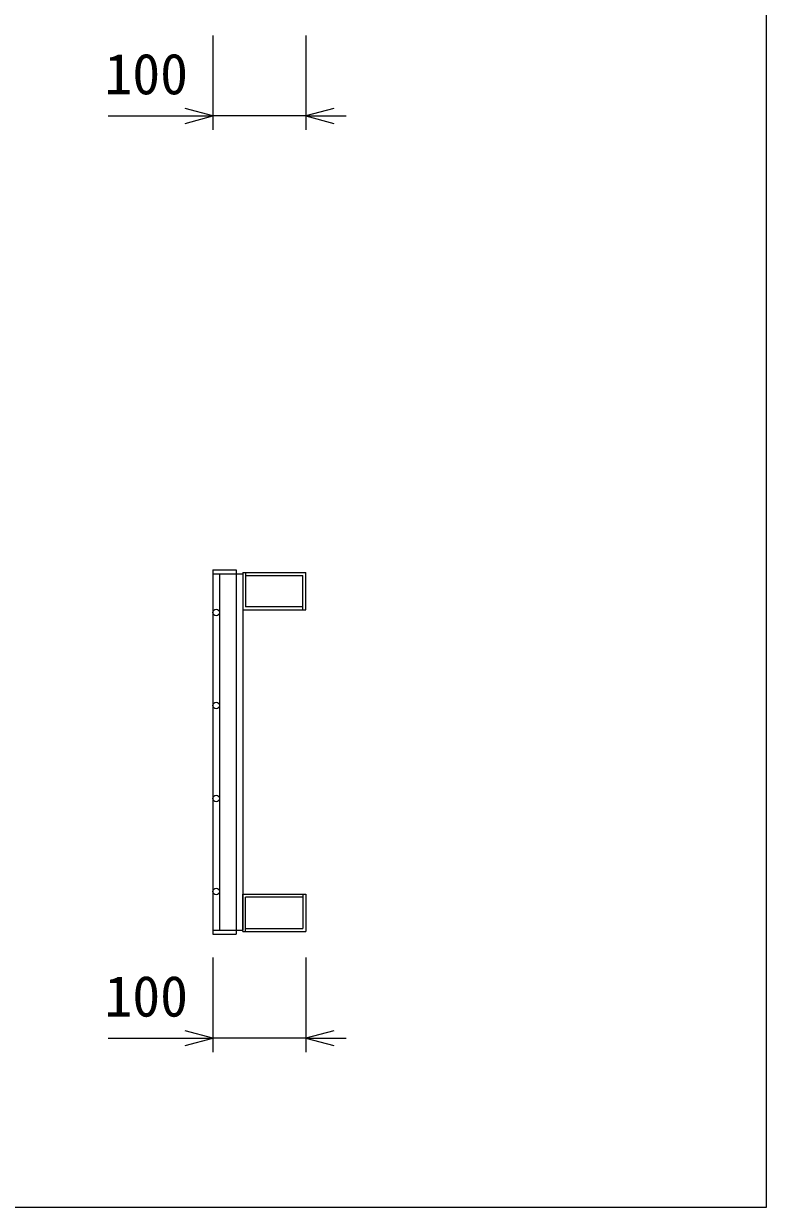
# Model space of a CAD drawing. Units: millimetres, scale not verified. Extents: x -16800 to 16800, y -5940 to 5940.
# Drawn here: x -4879 to -4080, y 1458 to 2731 of the extents above; entities that cross this region are included whole.
import ezdxf
from ezdxf.enums import TextEntityAlignment as Align

# ---------------------------------------------------------------- set-up
doc = ezdxf.new("R2010")
doc.units = ezdxf.units.MM
doc.header["$LTSCALE"] = 20
for name, color, linetype, lineweight in [('0-0_DIM', 7, 'Continuous', 25), ('0-2_HATCH', 6, 'Continuous', 25), ('0-6_TXT', 7, 'Continuous', 25)]:
    doc.layers.add(name, color=color, linetype=linetype, lineweight=lineweight)
doc.styles.add('ＭＳ ゴシック', font='')
doc.styles.get('ＭＳ ゴシック').set_extended_font_data('MS Gothic')

msp = doc.modelspace()

# ---------------------------------------------------------------- linework, layer by layer
at = {"layer": '0-0_DIM'}
for p, q in [((-4675.13, 2718.75), (-4675.13, 2617.16)), ((-4575.13, 2718.75), (-4575.13, 2617.16)), ((-4787.74, 2632.16), (-4675.13, 2632.16)), ((-4575.13, 2632.16), (-4675.13, 2632.16)), ((-4575.13, 2632.16), (-4531.66, 2632.16)), ((-4675.13, 1726.75), (-4675.13, 1625.16)), ((-4575.13, 1726.75), (-4575.13, 1625.16)), ((-4675.13, 1640.16), (-4705.13, 1648.2)), ((-4787.74, 1640.16), (-4675.13, 1640.16)), ((-4705.13, 1632.12), (-4675.13, 1640.16)), ((-4575.13, 1640.16), (-4545.13, 1632.12)), ((-4575.13, 1640.16), (-4531.66, 1640.16))]:
    msp.add_line(p, q, dxfattribs=at)
for points in [[(-4705.13, 2624.12), (-4675.13, 2632.16), (-4705.13, 2640.2)], [(-4545.13, 2640.2), (-4575.13, 2632.16), (-4545.13, 2624.12)], [(-4545.13, 1648.2), (-4575.13, 1640.16), (-4675.13, 1640.16)]]:
    msp.add_lwpolyline(points, dxfattribs=at)
at = {"layer": '0-2_HATCH'}
for p, q in [((-4675.13, 2143.97), (-4675.13, 1751.97)), ((-4675.13, 2143.97), (-4650.13, 2143.97)), ((-4675.13, 2139.47), (-4643.13, 2139.47)), ((-4668.13, 2139.47), (-4668.13, 1756.47)), ((-4650.13, 2143.97), (-4650.13, 1751.97)), ((-4643.13, 2140.97), (-4575.13, 2140.97)), ((-4643.13, 2139.47), (-4643.13, 1756.47)), ((-4639.93, 2140.97), (-4639.93, 2104.17)), ((-4575.13, 2100.97), (-4575.13, 2140.97)), ((-4639.93, 2137.77), (-4578.33, 2137.77)), ((-4578.33, 2100.97), (-4578.33, 2137.77)), ((-4578.33, 2104.17), (-4639.93, 2104.17)), ((-4578.33, 1791.77), (-4639.93, 1791.77)), ((-4639.93, 1754.97), (-4639.93, 1791.77)), ((-4578.33, 1794.97), (-4578.33, 1758.17)), ((-4575.13, 1794.97), (-4575.13, 1754.97)), ((-4639.93, 1758.17), (-4578.33, 1758.17)), ((-4675.13, 1756.47), (-4643.13, 1756.47)), ((-4675.13, 1751.97), (-4650.13, 1751.97)), ((-4643.13, 1754.97), (-4575.13, 1754.97))]:
    msp.add_line(p, q, dxfattribs=at)
for points in [[(-4643.13, 2140.97), (-4643.13, 2100.97), (-4575.13, 2100.97)], [(-4643.13, 1754.97), (-4643.13, 1794.97), (-4575.13, 1794.97)]]:
    msp.add_lwpolyline(points, dxfattribs=at)
for centre in [(-4671.63, 2097.97), (-4671.63, 1997.97), (-4671.63, 1897.97), (-4671.63, 1797.97)]:
    msp.add_circle(centre, 3.5, dxfattribs=at)
at = {"layer": '0-6_TXT'}
msp.add_lwpolyline([(-6579.71, 1458.19), (-4079.71, 1458.19), (-4079.71, 3908.19), (-6579.71, 3908.19)], close=True, dxfattribs=at)

# ---------------------------------------------------------------- texts
at = {"layer": '0-0_DIM', "style": 'ＭＳ ゴシック'}
for p in [(-4791.76, 2642.16), (-4791.76, 1650.16)]:
    msp.add_text('100', height=43.99, dxfattribs=at).set_placement(p, align=Align.BOTTOM_LEFT)

doc.saveas('drawing.dxf')
